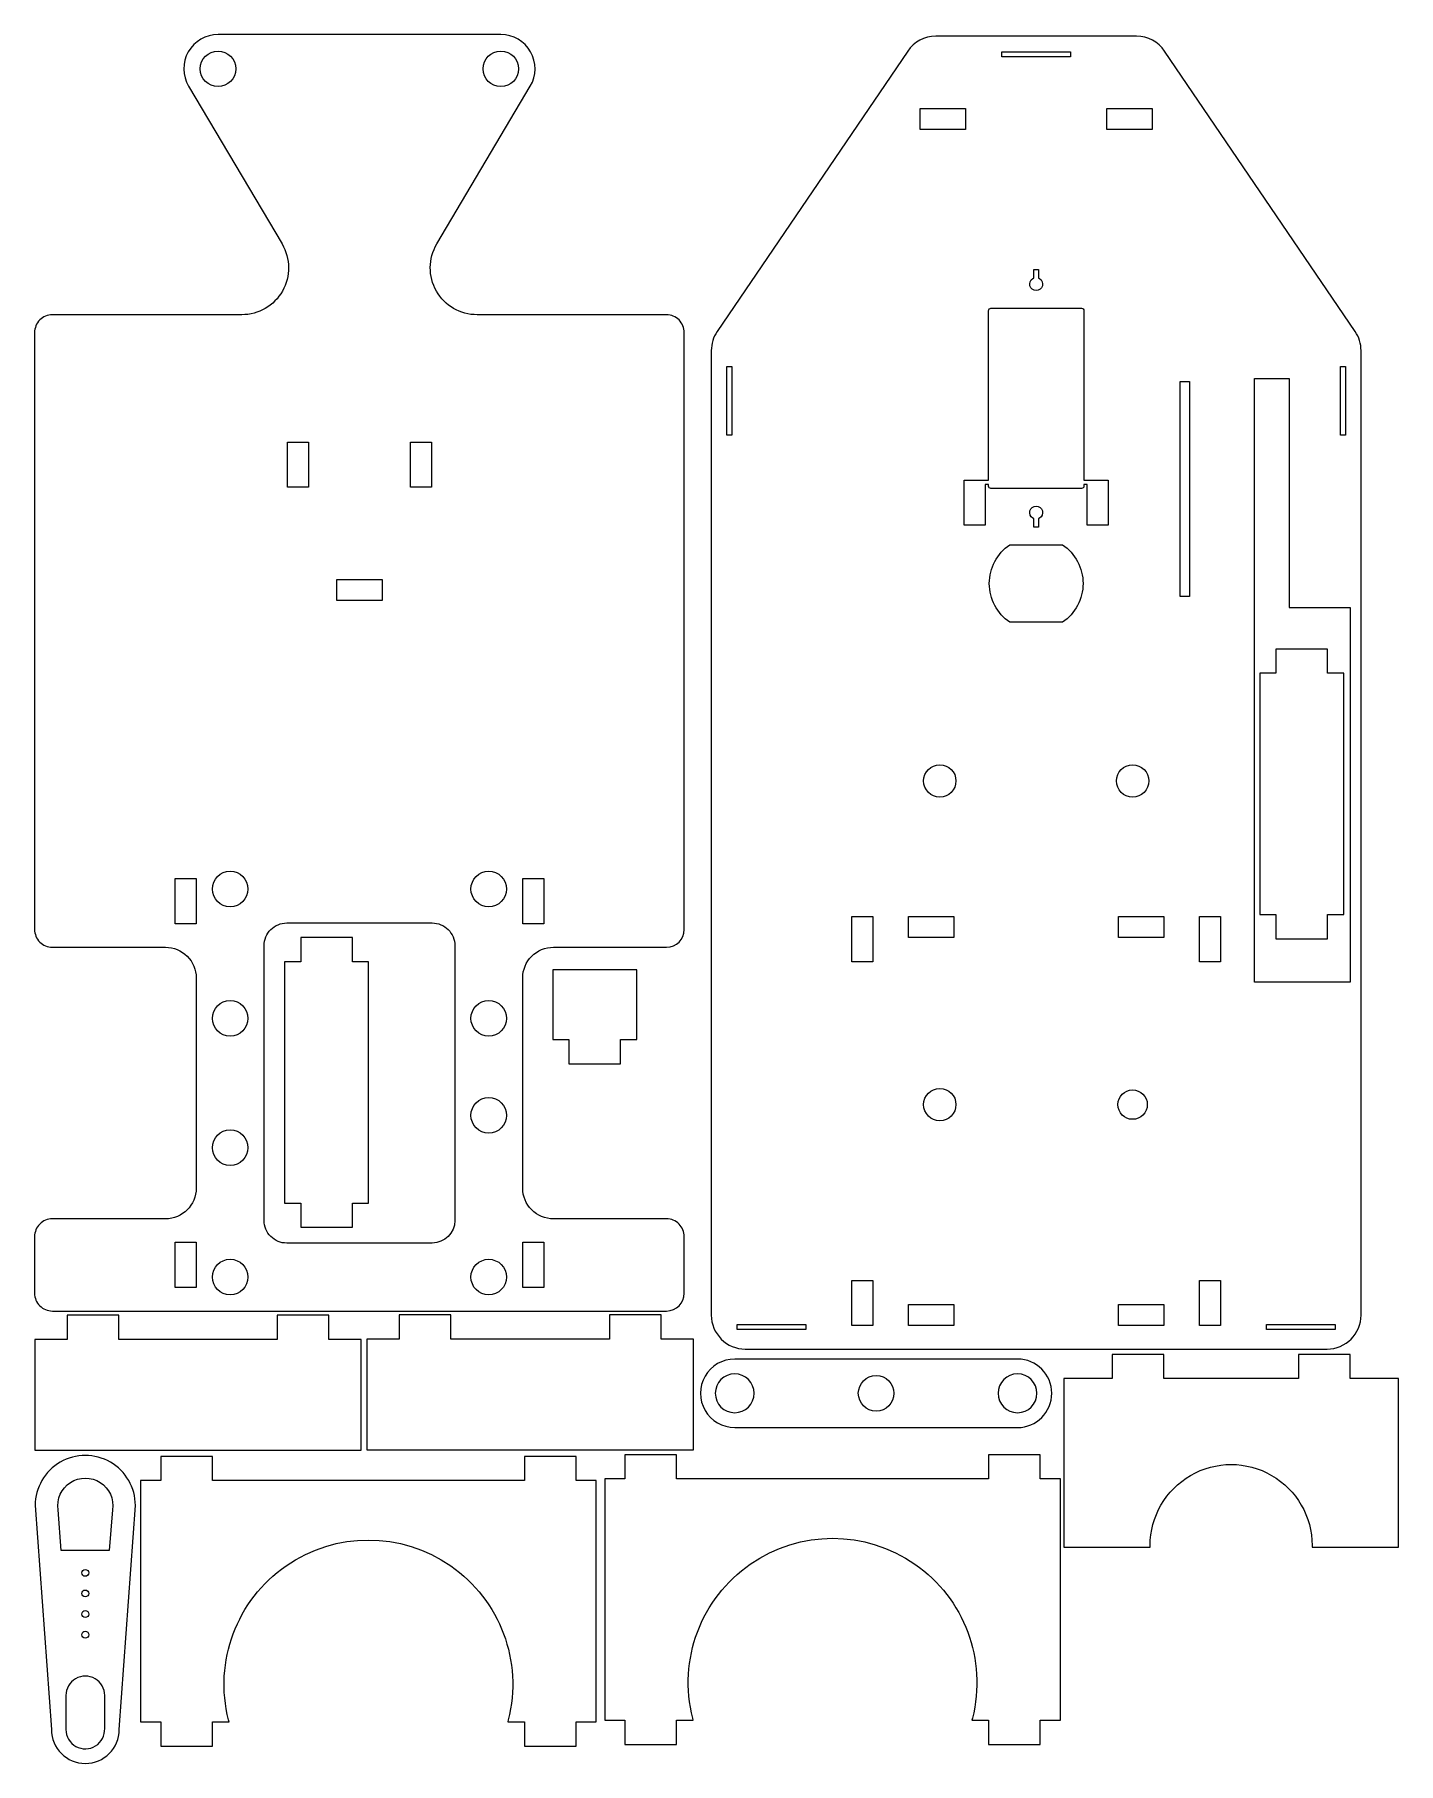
# Model space of a CAD drawing. Extents: x -284 to -115, y -30 to 184.
import ezdxf

# ---------------------------------------------------------------- set-up
doc = ezdxf.new("R2010")
doc.units = 0
doc.layers.get('0').update_dxf_attribs({"linetype": 'CONTINUOUS'})

msp = doc.modelspace()

# ---------------------------------------------------------------- linework, layer by layer
at = {"color": 250}
for points, knots in [([(-252.9774, 157.7311), (-252.9774, 157.7311), (-264.5423, 177.2387), (-264.5423, 177.2387), (-265.3183, 178.5476), (-265.3324, 180.1726), (-264.5792, 181.4947), (-263.8259, 182.8169), (-262.4211, 183.6334), (-260.8994, 183.6334), (-260.8994, 183.6334), (-225.8994, 183.6334), (-225.8994, 183.6334), (-224.3777, 183.6334), (-222.9729, 182.8169), (-222.2196, 181.4947), (-221.4664, 180.1726), (-221.4805, 178.5476), (-222.2565, 177.2387), (-222.2565, 177.2387), (-233.8214, 157.7312), (-233.8214, 157.7312), (-234.8841, 155.9386), (-234.9034, 153.7131), (-233.8718, 151.9024), (-232.8402, 150.0915), (-230.9163, 148.9734), (-228.8322, 148.9734), (-228.8322, 148.9734), (-205.3994, 148.9734), (-205.3994, 148.9734), (-204.816, 148.9734), (-204.2563, 148.7416), (-203.8438, 148.329), (-203.4312, 147.9165), (-203.1994, 147.3568), (-203.1994, 146.7734), (-203.1994, 146.7734), (-203.1994, 72.9334), (-203.1994, 72.9334), (-203.1994, 71.7185), (-204.1845, 70.7334), (-205.3994, 70.7334), (-205.3994, 70.7334), (-219.3994, 70.7334), (-219.3994, 70.7334), (-220.4072, 70.7334), (-221.3738, 70.333), (-222.0865, 69.6204), (-222.7991, 68.9078), (-223.1994, 67.9411), (-223.1994, 66.9334), (-223.1994, 66.9334), (-223.1994, 40.9334), (-223.1994, 40.9334), (-223.1994, 39.9256), (-222.7991, 38.959), (-222.0865, 38.2464), (-221.3738, 37.5338), (-220.4072, 37.1334), (-219.3994, 37.1334), (-219.3994, 37.1334), (-205.3994, 37.1334), (-205.3994, 37.1334), (-204.816, 37.1334), (-204.2563, 36.9016), (-203.8438, 36.489), (-203.4312, 36.0765), (-203.1994, 35.5168), (-203.1994, 34.9334), (-203.1994, 34.9334), (-203.1994, 27.9334), (-203.1994, 27.9334), (-203.1994, 26.7185), (-204.1845, 25.7334), (-205.3994, 25.7334), (-205.3994, 25.7334), (-281.3994, 25.7334), (-281.3994, 25.7334), (-281.9829, 25.7334), (-282.5424, 25.9652), (-282.955, 26.3778), (-283.3676, 26.7904), (-283.5994, 27.3499), (-283.5994, 27.9334), (-283.5994, 27.9334), (-283.5994, 34.9334), (-283.5994, 34.9334), (-283.5994, 35.5168), (-283.3676, 36.0764), (-282.955, 36.489), (-282.5425, 36.9016), (-281.9829, 37.1334), (-281.3994, 37.1334), (-281.3994, 37.1334), (-267.3994, 37.1334), (-267.3994, 37.1334), (-265.3006, 37.1334), (-263.5994, 38.8346), (-263.5994, 40.9334), (-263.5994, 40.9334), (-263.5994, 66.9334), (-263.5994, 66.9334), (-263.5994, 67.9411), (-263.9999, 68.9078), (-264.7124, 69.6204), (-265.425, 70.3329), (-266.3917, 70.7334), (-267.3994, 70.7334), (-267.3994, 70.7334), (-281.3994, 70.7334), (-281.3994, 70.7334), (-281.9829, 70.7334), (-282.5424, 70.9652), (-282.955, 71.3778), (-283.3676, 71.7904), (-283.5994, 72.3499), (-283.5994, 72.9334), (-283.5994, 72.9334), (-283.5994, 146.7734), (-283.5994, 146.7734), (-283.5994, 147.3568), (-283.3676, 147.9164), (-282.955, 148.329), (-282.5425, 148.7416), (-281.9829, 148.9734), (-281.3994, 148.9734), (-281.3994, 148.9734), (-257.9666, 148.9734), (-257.9666, 148.9734), (-255.8825, 148.9734), (-253.9587, 150.0916), (-252.9271, 151.9024), (-251.8956, 153.7131), (-251.9147, 155.9386), (-252.9774, 157.7311)], [0, 0, 0, 0, 0.02222222, 0.02222222, 0.02222222, 0.04444444, 0.04444444, 0.04444444, 0.06666667, 0.06666667, 0.06666667, 0.08888889, 0.08888889, 0.08888889, 0.11111111, 0.11111111, 0.11111111, 0.13333333, 0.13333333, 0.13333333, 0.15555556, 0.15555556, 0.15555556, 0.17777778, 0.17777778, 0.17777778, 0.2, 0.2, 0.2, 0.22222222, 0.22222222, 0.22222222, 0.24444444, 0.24444444, 0.24444444, 0.26666667, 0.26666667, 0.26666667, 0.28888889, 0.28888889, 0.28888889, 0.31111111, 0.31111111, 0.31111111, 0.33333333, 0.33333333, 0.33333333, 0.35555556, 0.35555556, 0.35555556, 0.37777778, 0.37777778, 0.37777778, 0.4, 0.4, 0.4, 0.42222222, 0.42222222, 0.42222222, 0.44444444, 0.44444444, 0.44444444, 0.46666667, 0.46666667, 0.46666667, 0.48888889, 0.48888889, 0.48888889, 0.51111111, 0.51111111, 0.51111111, 0.53333333, 0.53333333, 0.53333333, 0.55555556, 0.55555556, 0.55555556, 0.57777778, 0.57777778, 0.57777778, 0.6, 0.6, 0.6, 0.62222222, 0.62222222, 0.62222222, 0.64444444, 0.64444444, 0.64444444, 0.66666667, 0.66666667, 0.66666667, 0.68888889, 0.68888889, 0.68888889, 0.71111111, 0.71111111, 0.71111111, 0.73333333, 0.73333333, 0.73333333, 0.75555556, 0.75555556, 0.75555556, 0.77777778, 0.77777778, 0.77777778, 0.8, 0.8, 0.8, 0.82222222, 0.82222222, 0.82222222, 0.84444444, 0.84444444, 0.84444444, 0.86666667, 0.86666667, 0.86666667, 0.88888889, 0.88888889, 0.88888889, 0.91111111, 0.91111111, 0.91111111, 0.93333333, 0.93333333, 0.93333333, 0.95555556, 0.95555556, 0.95555556, 0.97777778, 0.97777778, 0.97777778, 1, 1, 1, 1]), ([(-123.656, 21.0266), (-123.656, 21.0266), (-195.656, 21.0266), (-195.656, 21.0266), (-196.7698, 21.0266), (-197.8382, 21.4691), (-198.6258, 22.2567), (-199.4135, 23.0443), (-199.856, 24.1127), (-199.856, 25.2266), (-199.856, 25.2266), (-199.856, 144.5359), (-199.856, 144.5359), (-199.856, 145.3777), (-199.6028, 146.2006), (-199.1296, 146.8968), (-199.1296, 146.8968), (-175.5518, 181.5874), (-175.5518, 181.5874), (-174.7699, 182.7378), (-173.4692, 183.4266), (-172.0782, 183.4266), (-172.0782, 183.4266), (-147.2338, 183.4266), (-147.2338, 183.4266), (-145.8428, 183.4266), (-144.542, 182.7379), (-143.7601, 181.5874), (-143.7601, 181.5874), (-120.1824, 146.8968), (-120.1824, 146.8968), (-119.7092, 146.2006), (-119.456, 145.3777), (-119.456, 144.5359), (-119.456, 144.5359), (-119.456, 25.2266), (-119.456, 25.2266), (-119.456, 22.9071), (-121.3365, 21.0266), (-123.656, 21.0266)], [0, 0, 0, 0, 0.07692308, 0.07692308, 0.07692308, 0.15384615, 0.15384615, 0.15384615, 0.23076923, 0.23076923, 0.23076923, 0.30769231, 0.30769231, 0.30769231, 0.38461538, 0.38461538, 0.38461538, 0.46153846, 0.46153846, 0.46153846, 0.53846154, 0.53846154, 0.53846154, 0.61538462, 0.61538462, 0.61538462, 0.69230769, 0.69230769, 0.69230769, 0.76923077, 0.76923077, 0.76923077, 0.84615385, 0.84615385, 0.84615385, 0.92307692, 0.92307692, 0.92307692, 1, 1, 1, 1]), ([(-258.6994, 179.3984), (-258.6994, 180.6135), (-259.6843, 181.5984), (-260.8994, 181.5984), (-262.1145, 181.5984), (-263.0994, 180.6135), (-263.0994, 179.3984), (-263.0994, 178.1833), (-262.1145, 177.1984), (-260.8994, 177.1984), (-259.6843, 177.1984), (-258.6994, 178.1833), (-258.6994, 179.3984)], [0, 0, 0, 0, 0.25, 0.25, 0.25, 0.5, 0.5, 0.5, 0.75, 0.75, 0.75, 1, 1, 1, 1]), ([(-223.6994, 179.3984), (-223.6994, 180.6135), (-224.6843, 181.5984), (-225.8994, 181.5984), (-227.1145, 181.5984), (-228.0994, 180.6135), (-228.0994, 179.3984), (-228.0994, 178.1833), (-227.1145, 177.1984), (-225.8994, 177.1984), (-224.6843, 177.1984), (-223.6994, 178.1833), (-223.6994, 179.3984)], [0, 0, 0, 0, 0.25, 0.25, 0.25, 0.5, 0.5, 0.5, 0.75, 0.75, 0.75, 1, 1, 1, 1]), ([(-155.411, 180.8966), (-155.411, 180.8966), (-155.411, 181.5166), (-155.411, 181.5166), (-155.411, 181.5166), (-163.901, 181.5166), (-163.901, 181.5166), (-163.901, 181.5166), (-163.901, 180.8966), (-163.901, 180.8966), (-163.901, 180.8966), (-155.411, 180.8966), (-155.411, 180.8966)], [0, 0, 0, 0, 0.25, 0.25, 0.25, 0.5, 0.5, 0.5, 0.75, 0.75, 0.75, 1, 1, 1, 1]), ([(-168.396, 171.8866), (-168.396, 171.8866), (-168.396, 174.4866), (-168.396, 174.4866), (-168.396, 174.4866), (-173.996, 174.4866), (-173.996, 174.4866), (-173.996, 174.4866), (-173.996, 171.8866), (-173.996, 171.8866), (-173.996, 171.8866), (-168.396, 171.8866), (-168.396, 171.8866)], [0, 0, 0, 0, 0.25, 0.25, 0.25, 0.5, 0.5, 0.5, 0.75, 0.75, 0.75, 1, 1, 1, 1]), ([(-145.316, 171.8866), (-145.316, 171.8866), (-145.316, 174.4866), (-145.316, 174.4866), (-145.316, 174.4866), (-150.916, 174.4866), (-150.916, 174.4866), (-150.916, 174.4866), (-150.916, 171.8866), (-150.916, 171.8866), (-150.916, 171.8866), (-145.316, 171.8866), (-145.316, 171.8866)], [0, 0, 0, 0, 0.25, 0.25, 0.25, 0.5, 0.5, 0.5, 0.75, 0.75, 0.75, 1, 1, 1, 1]), ([(-159.956, 154.5566), (-159.956, 154.5566), (-159.956, 153.5071), (-159.956, 153.5071), (-159.956, 153.5071), (-160.056, 153.4494), (-160.056, 153.4494), (-160.3696, 153.2684), (-160.5224, 152.8993), (-160.4287, 152.5496), (-160.335, 152.1998), (-160.0181, 151.9566), (-159.656, 151.9566), (-159.2939, 151.9566), (-158.977, 152.1998), (-158.8833, 152.5496), (-158.7896, 152.8993), (-158.9424, 153.2684), (-159.256, 153.4494), (-159.256, 153.4494), (-159.356, 153.5071), (-159.356, 153.5071), (-159.356, 153.5071), (-159.356, 154.5566), (-159.356, 154.5566), (-159.356, 154.5566), (-159.956, 154.5566), (-159.956, 154.5566)], [0, 0, 0, 0, 0.11111111, 0.11111111, 0.11111111, 0.22222222, 0.22222222, 0.22222222, 0.33333333, 0.33333333, 0.33333333, 0.44444444, 0.44444444, 0.44444444, 0.55555556, 0.55555556, 0.55555556, 0.66666667, 0.66666667, 0.66666667, 0.77777778, 0.77777778, 0.77777778, 0.88888889, 0.88888889, 0.88888889, 1, 1, 1, 1]), ([(-153.356, 122.9266), (-153.356, 122.9266), (-150.756, 122.9266), (-150.756, 122.9266), (-150.756, 122.9266), (-150.756, 128.5266), (-150.756, 128.5266), (-150.756, 128.5266), (-153.756, 128.5266), (-153.756, 128.5266), (-153.756, 128.5266), (-153.756, 149.4816), (-153.756, 149.4816), (-153.756, 149.5611), (-153.7876, 149.6375), (-153.8438, 149.6937), (-153.9001, 149.7499), (-153.9764, 149.7816), (-154.056, 149.7816), (-154.056, 149.7816), (-165.256, 149.7816), (-165.256, 149.7816), (-165.3356, 149.7816), (-165.4118, 149.7499), (-165.4681, 149.6937), (-165.5243, 149.6374), (-165.556, 149.5612), (-165.556, 149.4816), (-165.556, 149.4816), (-165.556, 128.5266), (-165.556, 128.5266), (-165.556, 128.5266), (-168.556, 128.5266), (-168.556, 128.5266), (-168.556, 128.5266), (-168.556, 122.9266), (-168.556, 122.9266), (-168.556, 122.9266), (-165.956, 122.9266), (-165.956, 122.9266), (-165.956, 122.9266), (-165.956, 127.9816), (-165.956, 127.9816), (-165.956, 127.9816), (-165.556, 127.9816), (-165.556, 127.9816), (-165.556, 127.9816), (-165.556, 127.7816), (-165.556, 127.7816), (-165.556, 127.702), (-165.5243, 127.6257), (-165.4681, 127.5694), (-165.4119, 127.5132), (-165.3355, 127.4816), (-165.256, 127.4816), (-165.256, 127.4816), (-154.056, 127.4816), (-154.056, 127.4816), (-153.8902, 127.4816), (-153.756, 127.6158), (-153.756, 127.7816), (-153.756, 127.7816), (-153.756, 127.9816), (-153.756, 127.9816), (-153.756, 127.9816), (-153.356, 127.9816), (-153.356, 127.9816), (-153.356, 127.9816), (-153.356, 122.9266), (-153.356, 122.9266)], [0, 0, 0, 0, 0.04347826, 0.04347826, 0.04347826, 0.08695652, 0.08695652, 0.08695652, 0.13043478, 0.13043478, 0.13043478, 0.17391304, 0.17391304, 0.17391304, 0.2173913, 0.2173913, 0.2173913, 0.26086957, 0.26086957, 0.26086957, 0.30434783, 0.30434783, 0.30434783, 0.34782609, 0.34782609, 0.34782609, 0.39130435, 0.39130435, 0.39130435, 0.43478261, 0.43478261, 0.43478261, 0.47826087, 0.47826087, 0.47826087, 0.52173913, 0.52173913, 0.52173913, 0.56521739, 0.56521739, 0.56521739, 0.60869565, 0.60869565, 0.60869565, 0.65217391, 0.65217391, 0.65217391, 0.69565217, 0.69565217, 0.69565217, 0.73913043, 0.73913043, 0.73913043, 0.7826087, 0.7826087, 0.7826087, 0.82608696, 0.82608696, 0.82608696, 0.86956522, 0.86956522, 0.86956522, 0.91304348, 0.91304348, 0.91304348, 0.95652174, 0.95652174, 0.95652174, 1, 1, 1, 1]), ([(-197.326, 134.0766), (-197.326, 134.0766), (-197.326, 142.5666), (-197.326, 142.5666), (-197.326, 142.5666), (-197.946, 142.5666), (-197.946, 142.5666), (-197.946, 142.5666), (-197.946, 134.0766), (-197.946, 134.0766), (-197.946, 134.0766), (-197.326, 134.0766), (-197.326, 134.0766)], [0, 0, 0, 0, 0.25, 0.25, 0.25, 0.5, 0.5, 0.5, 0.75, 0.75, 0.75, 1, 1, 1, 1]), ([(-121.366, 134.0766), (-121.366, 134.0766), (-121.366, 142.5666), (-121.366, 142.5666), (-121.366, 142.5666), (-121.986, 142.5666), (-121.986, 142.5666), (-121.986, 142.5666), (-121.986, 134.0766), (-121.986, 134.0766), (-121.986, 134.0766), (-121.366, 134.0766), (-121.366, 134.0766)], [0, 0, 0, 0, 0.25, 0.25, 0.25, 0.5, 0.5, 0.5, 0.75, 0.75, 0.75, 1, 1, 1, 1]), ([(-140.676, 140.7042), (-140.676, 140.7042), (-141.846, 140.7042), (-141.846, 140.7042), (-141.846, 140.7042), (-141.846, 114.1042), (-141.846, 114.1042), (-141.846, 114.1042), (-140.676, 114.1042), (-140.676, 114.1042), (-140.676, 114.1042), (-140.676, 140.7042), (-140.676, 140.7042)], [0, 0, 0, 0, 0.25, 0.25, 0.25, 0.5, 0.5, 0.5, 0.75, 0.75, 0.75, 1, 1, 1, 1]), ([(-120.786, 66.4266), (-120.786, 66.4266), (-120.786, 112.7466), (-120.786, 112.7466), (-120.786, 112.7466), (-128.3707, 112.7466), (-128.3707, 112.7466), (-128.3707, 112.7466), (-128.3707, 141.1066), (-128.3707, 141.1066), (-128.3707, 141.1066), (-132.626, 141.1066), (-132.626, 141.1066), (-132.626, 141.1066), (-132.626, 66.4266), (-132.626, 66.4266), (-132.626, 66.4266), (-120.786, 66.4266), (-120.786, 66.4266)], [0, 0, 0, 0, 0.16666667, 0.16666667, 0.16666667, 0.33333333, 0.33333333, 0.33333333, 0.5, 0.5, 0.5, 0.66666667, 0.66666667, 0.66666667, 0.83333333, 0.83333333, 0.83333333, 1, 1, 1, 1]), ([(-252.2994, 133.2334), (-252.2994, 133.2334), (-252.2994, 127.6334), (-252.2994, 127.6334), (-252.2994, 127.6334), (-249.6994, 127.6334), (-249.6994, 127.6334), (-249.6994, 127.6334), (-249.6994, 133.2334), (-249.6994, 133.2334), (-249.6994, 133.2334), (-252.2994, 133.2334), (-252.2994, 133.2334)], [0, 0, 0, 0, 0.25, 0.25, 0.25, 0.5, 0.5, 0.5, 0.75, 0.75, 0.75, 1, 1, 1, 1]), ([(-237.0994, 127.6334), (-237.0994, 127.6334), (-234.4994, 127.6334), (-234.4994, 127.6334), (-234.4994, 127.6334), (-234.4994, 133.2334), (-234.4994, 133.2334), (-234.4994, 133.2334), (-237.0994, 133.2334), (-237.0994, 133.2334), (-237.0994, 133.2334), (-237.0994, 127.6334), (-237.0994, 127.6334)], [0, 0, 0, 0, 0.25, 0.25, 0.25, 0.5, 0.5, 0.5, 0.75, 0.75, 0.75, 1, 1, 1, 1]), ([(-159.956, 122.7066), (-159.956, 122.7066), (-159.356, 122.7066), (-159.356, 122.7066), (-159.356, 122.7066), (-159.356, 123.7561), (-159.356, 123.7561), (-159.356, 123.7561), (-159.256, 123.8138), (-159.256, 123.8138), (-158.9424, 123.9949), (-158.7896, 124.3638), (-158.8833, 124.7136), (-158.977, 125.0634), (-159.2939, 125.3066), (-159.656, 125.3066), (-160.0181, 125.3066), (-160.335, 125.0634), (-160.4287, 124.7136), (-160.5224, 124.3638), (-160.3696, 123.9949), (-160.056, 123.8138), (-160.056, 123.8138), (-159.956, 123.7561), (-159.956, 123.7561), (-159.956, 123.7561), (-159.956, 122.7066), (-159.956, 122.7066)], [0, 0, 0, 0, 0.11111111, 0.11111111, 0.11111111, 0.22222222, 0.22222222, 0.22222222, 0.33333333, 0.33333333, 0.33333333, 0.44444444, 0.44444444, 0.44444444, 0.55555556, 0.55555556, 0.55555556, 0.66666667, 0.66666667, 0.66666667, 0.77777778, 0.77777778, 0.77777778, 0.88888889, 0.88888889, 0.88888889, 1, 1, 1, 1]), ([(-156.4002, 120.5266), (-156.4002, 120.5266), (-162.9117, 120.5266), (-162.9117, 120.5266), (-164.5019, 119.4481), (-165.456, 117.6506), (-165.456, 115.7266), (-165.456, 113.8026), (-164.502, 112.0051), (-162.9117, 110.9266), (-162.9117, 110.9266), (-156.4003, 110.9266), (-156.4003, 110.9266), (-154.81, 112.0051), (-153.856, 113.8026), (-153.856, 115.7266), (-153.856, 117.6506), (-154.8101, 119.448), (-156.4002, 120.5266)], [0, 0, 0, 0, 0.16666667, 0.16666667, 0.16666667, 0.33333333, 0.33333333, 0.33333333, 0.5, 0.5, 0.5, 0.66666667, 0.66666667, 0.66666667, 0.83333333, 0.83333333, 0.83333333, 1, 1, 1, 1]), ([(-246.1994, 116.2334), (-246.1994, 116.2334), (-246.1994, 113.6334), (-246.1994, 113.6334), (-246.1994, 113.6334), (-240.5994, 113.6334), (-240.5994, 113.6334), (-240.5994, 113.6334), (-240.5994, 116.2334), (-240.5994, 116.2334), (-240.5994, 116.2334), (-246.1994, 116.2334), (-246.1994, 116.2334)], [0, 0, 0, 0, 0.25, 0.25, 0.25, 0.5, 0.5, 0.5, 0.75, 0.75, 0.75, 1, 1, 1, 1]), ([(-129.997, 104.6208), (-129.997, 104.6208), (-129.997, 107.6208), (-129.997, 107.6208), (-129.997, 107.6208), (-123.597, 107.6208), (-123.597, 107.6208), (-123.597, 107.6208), (-123.597, 104.6208), (-123.597, 104.6208), (-123.597, 104.6208), (-121.597, 104.6208), (-121.597, 104.6208), (-121.597, 104.6208), (-121.597, 74.7708), (-121.597, 74.7708), (-121.597, 74.7708), (-123.597, 74.7708), (-123.597, 74.7708), (-123.597, 74.7708), (-123.597, 71.7708), (-123.597, 71.7708), (-123.597, 71.7708), (-129.997, 71.7708), (-129.997, 71.7708), (-129.997, 71.7708), (-129.997, 74.7708), (-129.997, 74.7708), (-129.997, 74.7708), (-131.997, 74.7708), (-131.997, 74.7708), (-131.997, 74.7708), (-131.997, 104.6208), (-131.997, 104.6208), (-131.997, 104.6208), (-129.997, 104.6208), (-129.997, 104.6208)], [0, 0, 0, 0, 0.08333333, 0.08333333, 0.08333333, 0.16666667, 0.16666667, 0.16666667, 0.25, 0.25, 0.25, 0.33333333, 0.33333333, 0.33333333, 0.41666667, 0.41666667, 0.41666667, 0.5, 0.5, 0.5, 0.58333333, 0.58333333, 0.58333333, 0.66666667, 0.66666667, 0.66666667, 0.75, 0.75, 0.75, 0.83333333, 0.83333333, 0.83333333, 0.91666667, 0.91666667, 0.91666667, 1, 1, 1, 1]), ([(-169.586, 91.3066), (-169.586, 92.4112), (-170.4814, 93.3066), (-171.586, 93.3066), (-172.6906, 93.3066), (-173.586, 92.4112), (-173.586, 91.3066), (-173.586, 90.202), (-172.6906, 89.3066), (-171.586, 89.3066), (-170.4813, 89.3066), (-169.586, 90.2019), (-169.586, 91.3066)], [0, 0, 0, 0, 0.25, 0.25, 0.25, 0.5, 0.5, 0.5, 0.75, 0.75, 0.75, 1, 1, 1, 1]), ([(-145.726, 91.3066), (-145.726, 92.4112), (-146.6214, 93.3066), (-147.726, 93.3066), (-148.8306, 93.3066), (-149.726, 92.4112), (-149.726, 91.3066), (-149.726, 90.202), (-148.8306, 89.3066), (-147.726, 89.3066), (-146.6213, 89.3066), (-145.726, 90.2019), (-145.726, 91.3066)], [0, 0, 0, 0, 0.25, 0.25, 0.25, 0.5, 0.5, 0.5, 0.75, 0.75, 0.75, 1, 1, 1, 1]), ([(-266.1994, 79.2334), (-266.1994, 79.2334), (-266.1994, 73.6334), (-266.1994, 73.6334), (-266.1994, 73.6334), (-263.5994, 73.6334), (-263.5994, 73.6334), (-263.5994, 73.6334), (-263.5994, 79.2334), (-263.5994, 79.2334), (-263.5994, 79.2334), (-266.1994, 79.2334), (-266.1994, 79.2334)], [0, 0, 0, 0, 0.25, 0.25, 0.25, 0.5, 0.5, 0.5, 0.75, 0.75, 0.75, 1, 1, 1, 1]), ([(-257.1994, 77.9334), (-257.1994, 79.1485), (-258.1843, 80.1334), (-259.3994, 80.1334), (-260.6145, 80.1334), (-261.5994, 79.1485), (-261.5994, 77.9334), (-261.5994, 76.7183), (-260.6145, 75.7334), (-259.3994, 75.7334), (-258.1843, 75.7334), (-257.1994, 76.7183), (-257.1994, 77.9334)], [0, 0, 0, 0, 0.25, 0.25, 0.25, 0.5, 0.5, 0.5, 0.75, 0.75, 0.75, 1, 1, 1, 1]), ([(-225.1994, 77.9334), (-225.1994, 79.1485), (-226.1843, 80.1334), (-227.3994, 80.1334), (-228.6145, 80.1334), (-229.5994, 79.1485), (-229.5994, 77.9334), (-229.5994, 76.7183), (-228.6145, 75.7334), (-227.3994, 75.7334), (-226.1843, 75.7334), (-225.1994, 76.7183), (-225.1994, 77.9334)], [0, 0, 0, 0, 0.25, 0.25, 0.25, 0.5, 0.5, 0.5, 0.75, 0.75, 0.75, 1, 1, 1, 1]), ([(-220.5994, 73.6334), (-220.5994, 73.6334), (-220.5994, 79.2334), (-220.5994, 79.2334), (-220.5994, 79.2334), (-223.1994, 79.2334), (-223.1994, 79.2334), (-223.1994, 79.2334), (-223.1994, 73.6334), (-223.1994, 73.6334), (-223.1994, 73.6334), (-220.5994, 73.6334), (-220.5994, 73.6334)], [0, 0, 0, 0, 0.25, 0.25, 0.25, 0.5, 0.5, 0.5, 0.75, 0.75, 0.75, 1, 1, 1, 1]), ([(-255.1994, 70.9334), (-255.1994, 70.9334), (-255.1994, 36.9334), (-255.1994, 36.9334), (-255.1994, 36.1908), (-254.9045, 35.4786), (-254.3794, 34.9535), (-253.8542, 34.4284), (-253.1421, 34.1334), (-252.3994, 34.1334), (-252.3994, 34.1334), (-234.3994, 34.1334), (-234.3994, 34.1334), (-232.8529, 34.1334), (-231.5994, 35.3869), (-231.5994, 36.9334), (-231.5994, 36.9334), (-231.5994, 70.9334), (-231.5994, 70.9334), (-231.5994, 71.6759), (-231.8945, 72.3882), (-232.4195, 72.9133), (-232.9446, 73.4383), (-233.6569, 73.7334), (-234.3994, 73.7334), (-234.3994, 73.7334), (-252.3994, 73.7334), (-252.3994, 73.7334), (-253.142, 73.7334), (-253.8542, 73.4384), (-254.3794, 72.9133), (-254.9045, 72.3882), (-255.1994, 71.6759), (-255.1994, 70.9334)], [0, 0, 0, 0, 0.09090909, 0.09090909, 0.09090909, 0.18181818, 0.18181818, 0.18181818, 0.27272727, 0.27272727, 0.27272727, 0.36363636, 0.36363636, 0.36363636, 0.45454545, 0.45454545, 0.45454545, 0.54545455, 0.54545455, 0.54545455, 0.63636364, 0.63636364, 0.63636364, 0.72727273, 0.72727273, 0.72727273, 0.81818182, 0.81818182, 0.81818182, 0.90909091, 0.90909091, 0.90909091, 1, 1, 1, 1]), ([(-182.456, 74.5266), (-182.456, 74.5266), (-182.456, 68.9266), (-182.456, 68.9266), (-182.456, 68.9266), (-179.856, 68.9266), (-179.856, 68.9266), (-179.856, 68.9266), (-179.856, 74.5266), (-179.856, 74.5266), (-179.856, 74.5266), (-182.456, 74.5266), (-182.456, 74.5266)], [0, 0, 0, 0, 0.25, 0.25, 0.25, 0.5, 0.5, 0.5, 0.75, 0.75, 0.75, 1, 1, 1, 1]), ([(-169.856, 74.5266), (-169.856, 74.5266), (-175.456, 74.5266), (-175.456, 74.5266), (-175.456, 74.5266), (-175.456, 71.9266), (-175.456, 71.9266), (-175.456, 71.9266), (-169.856, 71.9266), (-169.856, 71.9266), (-169.856, 71.9266), (-169.856, 74.5266), (-169.856, 74.5266)], [0, 0, 0, 0, 0.25, 0.25, 0.25, 0.5, 0.5, 0.5, 0.75, 0.75, 0.75, 1, 1, 1, 1]), ([(-149.456, 74.5266), (-149.456, 74.5266), (-149.456, 71.9266), (-149.456, 71.9266), (-149.456, 71.9266), (-143.856, 71.9266), (-143.856, 71.9266), (-143.856, 71.9266), (-143.856, 74.5266), (-143.856, 74.5266), (-143.856, 74.5266), (-149.456, 74.5266), (-149.456, 74.5266)], [0, 0, 0, 0, 0.25, 0.25, 0.25, 0.5, 0.5, 0.5, 0.75, 0.75, 0.75, 1, 1, 1, 1]), ([(-136.856, 74.5266), (-136.856, 74.5266), (-139.456, 74.5266), (-139.456, 74.5266), (-139.456, 74.5266), (-139.456, 68.9266), (-139.456, 68.9266), (-139.456, 68.9266), (-136.856, 68.9266), (-136.856, 68.9266), (-136.856, 68.9266), (-136.856, 74.5266), (-136.856, 74.5266)], [0, 0, 0, 0, 0.25, 0.25, 0.25, 0.5, 0.5, 0.5, 0.75, 0.75, 0.75, 1, 1, 1, 1]), ([(-250.6593, 68.9352), (-250.6593, 68.9352), (-250.6593, 71.9352), (-250.6593, 71.9352), (-250.6593, 71.9352), (-244.2593, 71.9352), (-244.2593, 71.9352), (-244.2593, 71.9352), (-244.2593, 68.9352), (-244.2593, 68.9352), (-244.2593, 68.9352), (-242.2593, 68.9352), (-242.2593, 68.9352), (-242.2593, 68.9352), (-242.2593, 39.0852), (-242.2593, 39.0852), (-242.2593, 39.0852), (-244.2593, 39.0852), (-244.2593, 39.0852), (-244.2593, 39.0852), (-244.2593, 36.0852), (-244.2593, 36.0852), (-244.2593, 36.0852), (-250.6593, 36.0852), (-250.6593, 36.0852), (-250.6593, 36.0852), (-250.6593, 39.0852), (-250.6593, 39.0852), (-250.6593, 39.0852), (-252.6593, 39.0852), (-252.6593, 39.0852), (-252.6593, 39.0852), (-252.6593, 68.9352), (-252.6593, 68.9352), (-252.6593, 68.9352), (-250.6593, 68.9352), (-250.6593, 68.9352)], [0, 0, 0, 0, 0.08333333, 0.08333333, 0.08333333, 0.16666667, 0.16666667, 0.16666667, 0.25, 0.25, 0.25, 0.33333333, 0.33333333, 0.33333333, 0.41666667, 0.41666667, 0.41666667, 0.5, 0.5, 0.5, 0.58333333, 0.58333333, 0.58333333, 0.66666667, 0.66666667, 0.66666667, 0.75, 0.75, 0.75, 0.83333333, 0.83333333, 0.83333333, 0.91666667, 0.91666667, 0.91666667, 1, 1, 1, 1]), ([(-217.4863, 59.3265), (-217.4863, 59.3265), (-219.4863, 59.3265), (-219.4863, 59.3265), (-219.4863, 59.3265), (-219.4863, 67.9365), (-219.4863, 67.9365), (-219.4863, 67.9365), (-209.0863, 67.9365), (-209.0863, 67.9365), (-209.0863, 67.9365), (-209.0863, 59.3265), (-209.0863, 59.3265), (-209.0863, 59.3265), (-211.0863, 59.3265), (-211.0863, 59.3265), (-211.0863, 59.3265), (-211.0863, 56.3265), (-211.0863, 56.3265), (-211.0863, 56.3265), (-217.4863, 56.3265), (-217.4863, 56.3265), (-217.4863, 56.3265), (-217.4863, 59.3265), (-217.4863, 59.3265)], [0, 0, 0, 0, 0.125, 0.125, 0.125, 0.25, 0.25, 0.25, 0.375, 0.375, 0.375, 0.5, 0.5, 0.5, 0.625, 0.625, 0.625, 0.75, 0.75, 0.75, 0.875, 0.875, 0.875, 1, 1, 1, 1]), ([(-257.1994, 61.9334), (-257.1994, 63.1485), (-258.1843, 64.1334), (-259.3994, 64.1334), (-260.6145, 64.1334), (-261.5994, 63.1485), (-261.5994, 61.9334), (-261.5994, 60.7183), (-260.6145, 59.7334), (-259.3994, 59.7334), (-258.1843, 59.7334), (-257.1994, 60.7183), (-257.1994, 61.9334)], [0, 0, 0, 0, 0.25, 0.25, 0.25, 0.5, 0.5, 0.5, 0.75, 0.75, 0.75, 1, 1, 1, 1]), ([(-225.1994, 61.9334), (-225.1994, 63.1485), (-226.1843, 64.1334), (-227.3994, 64.1334), (-228.6145, 64.1334), (-229.5994, 63.1485), (-229.5994, 61.9334), (-229.5994, 60.7183), (-228.6145, 59.7334), (-227.3994, 59.7334), (-226.1843, 59.7334), (-225.1994, 60.7183), (-225.1994, 61.9334)], [0, 0, 0, 0, 0.25, 0.25, 0.25, 0.5, 0.5, 0.5, 0.75, 0.75, 0.75, 1, 1, 1, 1]), ([(-225.1994, 49.9334), (-225.1994, 51.1485), (-226.1843, 52.1334), (-227.3994, 52.1334), (-228.6145, 52.1334), (-229.5994, 51.1485), (-229.5994, 49.9334), (-229.5994, 48.7183), (-228.6145, 47.7334), (-227.3994, 47.7334), (-226.1843, 47.7334), (-225.1994, 48.7183), (-225.1994, 49.9334)], [0, 0, 0, 0, 0.25, 0.25, 0.25, 0.5, 0.5, 0.5, 0.75, 0.75, 0.75, 1, 1, 1, 1]), ([(-169.586, 51.2666), (-169.586, 52.3712), (-170.4814, 53.2666), (-171.586, 53.2666), (-172.6906, 53.2666), (-173.586, 52.3712), (-173.586, 51.2666), (-173.586, 50.162), (-172.6906, 49.2666), (-171.586, 49.2666), (-170.4813, 49.2666), (-169.586, 50.1619), (-169.586, 51.2666)], [0, 0, 0, 0, 0.25, 0.25, 0.25, 0.5, 0.5, 0.5, 0.75, 0.75, 0.75, 1, 1, 1, 1]), ([(-145.906, 51.2666), (-145.906, 52.2718), (-146.7208, 53.0866), (-147.726, 53.0866), (-148.7312, 53.0866), (-149.546, 52.2718), (-149.546, 51.2666), (-149.546, 50.2614), (-148.7312, 49.4466), (-147.726, 49.4466), (-146.7208, 49.4466), (-145.906, 50.2614), (-145.906, 51.2666)], [0, 0, 0, 0, 0.25, 0.25, 0.25, 0.5, 0.5, 0.5, 0.75, 0.75, 0.75, 1, 1, 1, 1]), ([(-257.1994, 45.9334), (-257.1994, 47.1485), (-258.1843, 48.1334), (-259.3994, 48.1334), (-260.6145, 48.1334), (-261.5994, 47.1485), (-261.5994, 45.9334), (-261.5994, 44.7183), (-260.6145, 43.7334), (-259.3994, 43.7334), (-258.1843, 43.7334), (-257.1994, 44.7183), (-257.1994, 45.9334)], [0, 0, 0, 0, 0.25, 0.25, 0.25, 0.5, 0.5, 0.5, 0.75, 0.75, 0.75, 1, 1, 1, 1]), ([(-266.1994, 34.2334), (-266.1994, 34.2334), (-266.1994, 28.6334), (-266.1994, 28.6334), (-266.1994, 28.6334), (-263.5994, 28.6334), (-263.5994, 28.6334), (-263.5994, 28.6334), (-263.5994, 34.2334), (-263.5994, 34.2334), (-263.5994, 34.2334), (-266.1994, 34.2334), (-266.1994, 34.2334)], [0, 0, 0, 0, 0.25, 0.25, 0.25, 0.5, 0.5, 0.5, 0.75, 0.75, 0.75, 1, 1, 1, 1]), ([(-220.5994, 34.2334), (-220.5994, 34.2334), (-223.1994, 34.2334), (-223.1994, 34.2334), (-223.1994, 34.2334), (-223.1994, 28.6334), (-223.1994, 28.6334), (-223.1994, 28.6334), (-220.5994, 28.6334), (-220.5994, 28.6334), (-220.5994, 28.6334), (-220.5994, 34.2334), (-220.5994, 34.2334)], [0, 0, 0, 0, 0.25, 0.25, 0.25, 0.5, 0.5, 0.5, 0.75, 0.75, 0.75, 1, 1, 1, 1]), ([(-257.1994, 29.9334), (-257.1994, 31.1485), (-258.1843, 32.1334), (-259.3994, 32.1334), (-260.6145, 32.1334), (-261.5994, 31.1485), (-261.5994, 29.9334), (-261.5994, 28.7183), (-260.6145, 27.7334), (-259.3994, 27.7334), (-258.1843, 27.7334), (-257.1994, 28.7183), (-257.1994, 29.9334)], [0, 0, 0, 0, 0.25, 0.25, 0.25, 0.5, 0.5, 0.5, 0.75, 0.75, 0.75, 1, 1, 1, 1]), ([(-225.1994, 29.9334), (-225.1994, 31.1485), (-226.1843, 32.1334), (-227.3994, 32.1334), (-228.6145, 32.1334), (-229.5994, 31.1485), (-229.5994, 29.9334), (-229.5994, 28.7183), (-228.6145, 27.7334), (-227.3994, 27.7334), (-226.1843, 27.7334), (-225.1994, 28.7183), (-225.1994, 29.9334)], [0, 0, 0, 0, 0.25, 0.25, 0.25, 0.5, 0.5, 0.5, 0.75, 0.75, 0.75, 1, 1, 1, 1]), ([(-179.856, 23.9266), (-179.856, 23.9266), (-179.856, 29.5266), (-179.856, 29.5266), (-179.856, 29.5266), (-182.456, 29.5266), (-182.456, 29.5266), (-182.456, 29.5266), (-182.456, 23.9266), (-182.456, 23.9266), (-182.456, 23.9266), (-179.856, 23.9266), (-179.856, 23.9266)], [0, 0, 0, 0, 0.25, 0.25, 0.25, 0.5, 0.5, 0.5, 0.75, 0.75, 0.75, 1, 1, 1, 1]), ([(-136.856, 23.9266), (-136.856, 23.9266), (-136.856, 29.5266), (-136.856, 29.5266), (-136.856, 29.5266), (-139.456, 29.5266), (-139.456, 29.5266), (-139.456, 29.5266), (-139.456, 23.9266), (-139.456, 23.9266), (-139.456, 23.9266), (-136.856, 23.9266), (-136.856, 23.9266)], [0, 0, 0, 0, 0.25, 0.25, 0.25, 0.5, 0.5, 0.5, 0.75, 0.75, 0.75, 1, 1, 1, 1]), ([(-169.856, 23.9266), (-169.856, 23.9266), (-169.856, 26.5266), (-169.856, 26.5266), (-169.856, 26.5266), (-175.456, 26.5266), (-175.456, 26.5266), (-175.456, 26.5266), (-175.456, 23.9266), (-175.456, 23.9266), (-175.456, 23.9266), (-169.856, 23.9266), (-169.856, 23.9266)], [0, 0, 0, 0, 0.25, 0.25, 0.25, 0.5, 0.5, 0.5, 0.75, 0.75, 0.75, 1, 1, 1, 1]), ([(-149.456, 23.9266), (-149.456, 23.9266), (-143.856, 23.9266), (-143.856, 23.9266), (-143.856, 23.9266), (-143.856, 26.5266), (-143.856, 26.5266), (-143.856, 26.5266), (-149.456, 26.5266), (-149.456, 26.5266), (-149.456, 26.5266), (-149.456, 23.9266), (-149.456, 23.9266)], [0, 0, 0, 0, 0.25, 0.25, 0.25, 0.5, 0.5, 0.5, 0.75, 0.75, 0.75, 1, 1, 1, 1]), ([(-279.5788, 22.2293), (-279.5788, 22.2293), (-279.5788, 25.2293), (-279.5788, 25.2293), (-279.5788, 25.2293), (-273.1788, 25.2293), (-273.1788, 25.2293), (-273.1788, 25.2293), (-273.1788, 22.2293), (-273.1788, 22.2293), (-273.1788, 22.2293), (-253.5788, 22.2293), (-253.5788, 22.2293), (-253.5788, 22.2293), (-253.5788, 25.2293), (-253.5788, 25.2293), (-253.5788, 25.2293), (-247.1788, 25.2293), (-247.1788, 25.2293), (-247.1788, 25.2293), (-247.1788, 22.2293), (-247.1788, 22.2293), (-247.1788, 22.2293), (-243.1788, 22.2293), (-243.1788, 22.2293), (-243.1788, 22.2293), (-243.1788, 8.5293), (-243.1788, 8.5293), (-243.1788, 8.5293), (-283.5788, 8.5293), (-283.5788, 8.5293), (-283.5788, 8.5293), (-283.5788, 22.2293), (-283.5788, 22.2293), (-283.5788, 22.2293), (-279.5788, 22.2293), (-279.5788, 22.2293)], [0, 0, 0, 0, 0.08333333, 0.08333333, 0.08333333, 0.16666667, 0.16666667, 0.16666667, 0.25, 0.25, 0.25, 0.33333333, 0.33333333, 0.33333333, 0.41666667, 0.41666667, 0.41666667, 0.5, 0.5, 0.5, 0.58333333, 0.58333333, 0.58333333, 0.66666667, 0.66666667, 0.66666667, 0.75, 0.75, 0.75, 0.83333333, 0.83333333, 0.83333333, 0.91666667, 0.91666667, 0.91666667, 1, 1, 1, 1]), ([(-238.4747, 22.2576), (-238.4747, 22.2576), (-238.4747, 25.2576), (-238.4747, 25.2576), (-238.4747, 25.2576), (-232.0747, 25.2576), (-232.0747, 25.2576), (-232.0747, 25.2576), (-232.0747, 22.2576), (-232.0747, 22.2576), (-232.0747, 22.2576), (-212.4747, 22.2576), (-212.4747, 22.2576), (-212.4747, 22.2576), (-212.4747, 25.2576), (-212.4747, 25.2576), (-212.4747, 25.2576), (-206.0747, 25.2576), (-206.0747, 25.2576), (-206.0747, 25.2576), (-206.0747, 22.2576), (-206.0747, 22.2576), (-206.0747, 22.2576), (-202.0747, 22.2576), (-202.0747, 22.2576), (-202.0747, 22.2576), (-202.0747, 8.5576), (-202.0747, 8.5576), (-202.0747, 8.5576), (-242.4747, 8.5576), (-242.4747, 8.5576), (-242.4747, 8.5576), (-242.4747, 22.2576), (-242.4747, 22.2576), (-242.4747, 22.2576), (-238.4747, 22.2576), (-238.4747, 22.2576)], [0, 0, 0, 0, 0.08333333, 0.08333333, 0.08333333, 0.16666667, 0.16666667, 0.16666667, 0.25, 0.25, 0.25, 0.33333333, 0.33333333, 0.33333333, 0.41666667, 0.41666667, 0.41666667, 0.5, 0.5, 0.5, 0.58333333, 0.58333333, 0.58333333, 0.66666667, 0.66666667, 0.66666667, 0.75, 0.75, 0.75, 0.83333333, 0.83333333, 0.83333333, 0.91666667, 0.91666667, 0.91666667, 1, 1, 1, 1]), ([(-188.166, 23.4366), (-188.166, 23.4366), (-188.166, 24.0566), (-188.166, 24.0566), (-188.166, 24.0566), (-196.656, 24.0566), (-196.656, 24.0566), (-196.656, 24.0566), (-196.656, 23.4366), (-196.656, 23.4366), (-196.656, 23.4366), (-188.166, 23.4366), (-188.166, 23.4366)], [0, 0, 0, 0, 0.25, 0.25, 0.25, 0.5, 0.5, 0.5, 0.75, 0.75, 0.75, 1, 1, 1, 1]), ([(-131.146, 23.4366), (-131.146, 23.4366), (-122.656, 23.4366), (-122.656, 23.4366), (-122.656, 23.4366), (-122.656, 24.0566), (-122.656, 24.0566), (-122.656, 24.0566), (-131.146, 24.0566), (-131.146, 24.0566), (-131.146, 24.0566), (-131.146, 23.4366), (-131.146, 23.4366)], [0, 0, 0, 0, 0.25, 0.25, 0.25, 0.5, 0.5, 0.5, 0.75, 0.75, 0.75, 1, 1, 1, 1]), ([(-161.9663, 11.3213), (-161.9663, 11.3213), (-196.9663, 11.3213), (-196.9663, 11.3213), (-198.4793, 11.3213), (-199.8774, 12.1285), (-200.6339, 13.4388), (-201.3904, 14.7491), (-201.3904, 16.3635), (-200.6339, 17.6738), (-199.8774, 18.9841), (-198.4793, 19.7913), (-196.9663, 19.7913), (-196.9663, 19.7913), (-161.9663, 19.7913), (-161.9663, 19.7913), (-159.6274, 19.7913), (-157.7313, 17.8952), (-157.7313, 15.5563), (-157.7313, 13.2175), (-159.6275, 11.3213), (-161.9663, 11.3213)], [0, 0, 0, 0, 0.14285714, 0.14285714, 0.14285714, 0.28571429, 0.28571429, 0.28571429, 0.42857143, 0.42857143, 0.42857143, 0.57142857, 0.57142857, 0.57142857, 0.71428571, 0.71428571, 0.71428571, 0.85714286, 0.85714286, 0.85714286, 1, 1, 1, 1]), ([(-150.2658, 17.3719), (-150.2658, 17.3719), (-150.2658, 20.3719), (-150.2658, 20.3719), (-150.2658, 20.3719), (-143.8658, 20.3719), (-143.8658, 20.3719), (-143.8658, 20.3719), (-143.8658, 17.3719), (-143.8658, 17.3719), (-143.8658, 17.3719), (-127.1958, 17.3719), (-127.1958, 17.3719), (-127.1958, 17.3719), (-127.1958, 20.3719), (-127.1958, 20.3719), (-127.1958, 20.3719), (-120.7958, 20.3719), (-120.7958, 20.3719), (-120.7958, 20.3719), (-120.7958, 17.3719), (-120.7958, 17.3719), (-120.7958, 17.3719), (-114.8308, 17.3719), (-114.8308, 17.3719), (-114.8308, 17.3719), (-114.8308, -3.4781), (-114.8308, -3.4781), (-114.8308, -3.4781), (-125.5058, -3.4781), (-125.5058, -3.4781), (-125.5058, -3.4781), (-125.5058, -3.2781), (-125.5058, -3.2781), (-125.5058, 0.3035), (-127.4166, 3.613), (-130.5183, 5.4038), (-133.62, 7.1946), (-137.4416, 7.1946), (-140.5433, 5.4038), (-143.6451, 3.613), (-145.5558, 0.3035), (-145.5558, -3.2781), (-145.5558, -3.2781), (-145.5558, -3.4781), (-145.5558, -3.4781), (-145.5558, -3.4781), (-156.2308, -3.4781), (-156.2308, -3.4781), (-156.2308, -3.4781), (-156.2308, 17.3719), (-156.2308, 17.3719), (-156.2308, 17.3719), (-150.2658, 17.3719), (-150.2658, 17.3719)], [0, 0, 0, 0, 0.05555556, 0.05555556, 0.05555556, 0.11111111, 0.11111111, 0.11111111, 0.16666667, 0.16666667, 0.16666667, 0.22222222, 0.22222222, 0.22222222, 0.27777778, 0.27777778, 0.27777778, 0.33333333, 0.33333333, 0.33333333, 0.38888889, 0.38888889, 0.38888889, 0.44444444, 0.44444444, 0.44444444, 0.5, 0.5, 0.5, 0.55555556, 0.55555556, 0.55555556, 0.61111111, 0.61111111, 0.61111111, 0.66666667, 0.66666667, 0.66666667, 0.72222222, 0.72222222, 0.72222222, 0.77777778, 0.77777778, 0.77777778, 0.83333333, 0.83333333, 0.83333333, 0.88888889, 0.88888889, 0.88888889, 0.94444444, 0.94444444, 0.94444444, 1, 1, 1, 1]), ([(-194.5663, 15.5563), (-194.5663, 14.2308), (-195.6408, 13.1563), (-196.9663, 13.1563), (-198.2918, 13.1563), (-199.3663, 14.2308), (-199.3663, 15.5563), (-199.3663, 16.8818), (-198.2918, 17.9563), (-196.9663, 17.9563), (-195.6408, 17.9563), (-194.5663, 16.8818), (-194.5663, 15.5563)], [0, 0, 0, 0, 0.25, 0.25, 0.25, 0.5, 0.5, 0.5, 0.75, 0.75, 0.75, 1, 1, 1, 1]), ([(-177.2663, 15.5563), (-177.2663, 16.7714), (-178.2512, 17.7563), (-179.4663, 17.7563), (-180.6814, 17.7563), (-181.6663, 16.7714), (-181.6663, 15.5563), (-181.6663, 14.3412), (-180.6814, 13.3563), (-179.4663, 13.3563), (-178.2512, 13.3563), (-177.2663, 14.3412), (-177.2663, 15.5563)], [0, 0, 0, 0, 0.25, 0.25, 0.25, 0.5, 0.5, 0.5, 0.75, 0.75, 0.75, 1, 1, 1, 1]), ([(-159.5663, 15.5563), (-159.5663, 14.2308), (-160.6408, 13.1563), (-161.9663, 13.1563), (-163.2918, 13.1563), (-164.3663, 14.2308), (-164.3663, 15.5563), (-164.3663, 16.8818), (-163.2918, 17.9563), (-161.9663, 17.9563), (-160.6408, 17.9563), (-159.5663, 16.8818), (-159.5663, 15.5563)], [0, 0, 0, 0, 0.25, 0.25, 0.25, 0.5, 0.5, 0.5, 0.75, 0.75, 0.75, 1, 1, 1, 1]), ([(-273.1196, -26.039), (-273.1235, -28.3552), (-275.0024, -30.2317), (-277.3196, -30.2317), (-279.6367, -30.2317), (-281.5157, -28.3552), (-281.5196, -26.039), (-281.5196, -26.039), (-283.5196, 1.6611), (-283.5196, 1.6611), (-283.5196, 1.6611), (-283.5196, 1.6683), (-283.5196, 1.6683), (-283.5196, 3.8833), (-282.3379, 5.9301), (-280.4196, 7.0376), (-278.5013, 8.1451), (-276.1379, 8.1451), (-274.2196, 7.0376), (-272.3013, 5.9301), (-271.1196, 3.8833), (-271.1196, 1.6683), (-271.1196, 1.6683), (-271.1196, 1.6611), (-271.1196, 1.6611), (-271.1196, 1.6611), (-273.1196, -26.039), (-273.1196, -26.039)], [0, 0, 0, 0, 0.11111111, 0.11111111, 0.11111111, 0.22222222, 0.22222222, 0.22222222, 0.33333333, 0.33333333, 0.33333333, 0.44444444, 0.44444444, 0.44444444, 0.55555556, 0.55555556, 0.55555556, 0.66666667, 0.66666667, 0.66666667, 0.77777778, 0.77777778, 0.77777778, 0.88888889, 0.88888889, 0.88888889, 1, 1, 1, 1]), ([(-261.5895, -25.1017), (-261.5895, -25.1017), (-261.5895, -28.1017), (-261.5895, -28.1017), (-261.5895, -28.1017), (-267.9895, -28.1017), (-267.9895, -28.1017), (-267.9895, -28.1017), (-267.9895, -25.1017), (-267.9895, -25.1017), (-267.9895, -25.1017), (-270.4895, -25.1017), (-270.4895, -25.1017), (-270.4895, -25.1017), (-270.4895, 4.7483), (-270.4895, 4.7483), (-270.4895, 4.7483), (-267.9895, 4.7483), (-267.9895, 4.7483), (-267.9895, 4.7483), (-267.9895, 7.7483), (-267.9895, 7.7483), (-267.9895, 7.7483), (-261.5895, 7.7483), (-261.5895, 7.7483), (-261.5895, 7.7483), (-261.5895, 4.7483), (-261.5895, 4.7483), (-261.5895, 4.7483), (-222.9895, 4.7483), (-222.9895, 4.7483), (-222.9895, 4.7483), (-222.9895, 7.7483), (-222.9895, 7.7483), (-222.9895, 7.7483), (-216.5895, 7.7483), (-216.5895, 7.7483), (-216.5895, 7.7483), (-216.5895, 4.7483), (-216.5895, 4.7483), (-216.5895, 4.7483), (-214.0895, 4.7483), (-214.0895, 4.7483), (-214.0895, 4.7483), (-214.0895, -25.1017), (-214.0895, -25.1017), (-214.0895, -25.1017), (-216.5895, -25.1017), (-216.5895, -25.1017), (-216.5895, -25.1017), (-216.5895, -28.1017), (-216.5895, -28.1017), (-216.5895, -28.1017), (-222.9895, -28.1017), (-222.9895, -28.1017), (-222.9895, -28.1017), (-222.9895, -25.1017), (-222.9895, -25.1017), (-222.9895, -25.1017), (-225.0467, -25.1017), (-225.0467, -25.1017), (-225.0467, -25.1017), (-224.9833, -24.8524), (-224.9833, -24.8524), (-223.1471, -17.631), (-225.9878, -10.0284), (-232.1097, -5.7806), (-238.2316, -1.5329), (-246.3475, -1.5328), (-252.4694, -5.7806), (-258.5912, -10.0284), (-261.432, -17.631), (-259.5958, -24.8524), (-259.5958, -24.8524), (-259.5324, -25.1017), (-259.5324, -25.1017), (-259.5324, -25.1017), (-261.5895, -25.1017), (-261.5895, -25.1017)], [0, 0, 0, 0, 0.03846154, 0.03846154, 0.03846154, 0.07692308, 0.07692308, 0.07692308, 0.11538462, 0.11538462, 0.11538462, 0.15384615, 0.15384615, 0.15384615, 0.19230769, 0.19230769, 0.19230769, 0.23076923, 0.23076923, 0.23076923, 0.26923077, 0.26923077, 0.26923077, 0.30769231, 0.30769231, 0.30769231, 0.34615385, 0.34615385, 0.34615385, 0.38461538, 0.38461538, 0.38461538, 0.42307692, 0.42307692, 0.42307692, 0.46153846, 0.46153846, 0.46153846, 0.5, 0.5, 0.5, 0.53846154, 0.53846154, 0.53846154, 0.57692308, 0.57692308, 0.57692308, 0.61538462, 0.61538462, 0.61538462, 0.65384615, 0.65384615, 0.65384615, 0.69230769, 0.69230769, 0.69230769, 0.73076923, 0.73076923, 0.73076923, 0.76923077, 0.76923077, 0.76923077, 0.80769231, 0.80769231, 0.80769231, 0.84615385, 0.84615385, 0.84615385, 0.88461538, 0.88461538, 0.88461538, 0.92307692, 0.92307692, 0.92307692, 0.96153846, 0.96153846, 0.96153846, 1, 1, 1, 1]), ([(-204.1524, -24.8891), (-204.1524, -24.8891), (-204.1524, -27.8891), (-204.1524, -27.8891), (-204.1524, -27.8891), (-210.5524, -27.8891), (-210.5524, -27.8891), (-210.5524, -27.8891), (-210.5524, -24.8891), (-210.5524, -24.8891), (-210.5524, -24.8891), (-213.0524, -24.8891), (-213.0524, -24.8891), (-213.0524, -24.8891), (-213.0524, 4.9609), (-213.0524, 4.9609), (-213.0524, 4.9609), (-210.5524, 4.9609), (-210.5524, 4.9609), (-210.5524, 4.9609), (-210.5524, 7.9609), (-210.5524, 7.9609), (-210.5524, 7.9609), (-204.1524, 7.9609), (-204.1524, 7.9609), (-204.1524, 7.9609), (-204.1524, 4.9609), (-204.1524, 4.9609), (-204.1524, 4.9609), (-165.5524, 4.9609), (-165.5524, 4.9609), (-165.5524, 4.9609), (-165.5524, 7.9609), (-165.5524, 7.9609), (-165.5524, 7.9609), (-159.1524, 7.9609), (-159.1524, 7.9609), (-159.1524, 7.9609), (-159.1524, 4.9609), (-159.1524, 4.9609), (-159.1524, 4.9609), (-156.6524, 4.9609), (-156.6524, 4.9609), (-156.6524, 4.9609), (-156.6524, -24.8891), (-156.6524, -24.8891), (-156.6524, -24.8891), (-159.1524, -24.8891), (-159.1524, -24.8891), (-159.1524, -24.8891), (-159.1524, -27.8891), (-159.1524, -27.8891), (-159.1524, -27.8891), (-165.5524, -27.8891), (-165.5524, -27.8891), (-165.5524, -27.8891), (-165.5524, -24.8891), (-165.5524, -24.8891), (-165.5524, -24.8891), (-167.6096, -24.8891), (-167.6096, -24.8891), (-167.6096, -24.8891), (-167.5462, -24.6398), (-167.5462, -24.6398), (-165.7099, -17.4184), (-168.5507, -9.8158), (-174.6725, -5.568), (-180.7943, -1.3202), (-188.9103, -1.3202), (-195.0322, -5.5679), (-201.1541, -9.8157), (-203.9949, -17.4184), (-202.1586, -24.6398), (-202.1586, -24.6398), (-202.0952, -24.8891), (-202.0952, -24.8891), (-202.0952, -24.8891), (-204.1524, -24.8891), (-204.1524, -24.8891)], [0, 0, 0, 0, 0.03846154, 0.03846154, 0.03846154, 0.07692308, 0.07692308, 0.07692308, 0.11538462, 0.11538462, 0.11538462, 0.15384615, 0.15384615, 0.15384615, 0.19230769, 0.19230769, 0.19230769, 0.23076923, 0.23076923, 0.23076923, 0.26923077, 0.26923077, 0.26923077, 0.30769231, 0.30769231, 0.30769231, 0.34615385, 0.34615385, 0.34615385, 0.38461538, 0.38461538, 0.38461538, 0.42307692, 0.42307692, 0.42307692, 0.46153846, 0.46153846, 0.46153846, 0.5, 0.5, 0.5, 0.53846154, 0.53846154, 0.53846154, 0.57692308, 0.57692308, 0.57692308, 0.61538462, 0.61538462, 0.61538462, 0.65384615, 0.65384615, 0.65384615, 0.69230769, 0.69230769, 0.69230769, 0.73076923, 0.73076923, 0.73076923, 0.76923077, 0.76923077, 0.76923077, 0.80769231, 0.80769231, 0.80769231, 0.84615385, 0.84615385, 0.84615385, 0.88461538, 0.88461538, 0.88461538, 0.92307692, 0.92307692, 0.92307692, 0.96153846, 0.96153846, 0.96153846, 1, 1, 1, 1]), ([(-280.2874, -3.9067), (-280.2874, -3.9067), (-274.3518, -3.9067), (-274.3518, -3.9067), (-274.3518, -3.9067), (-273.9613, 1.1373), (-273.9613, 1.1373), (-273.9613, 1.1373), (-273.9601, 1.145), (-273.9601, 1.145), (-273.7542, 2.4672), (-274.3473, 3.7934), (-275.4702, 4.5213), (-276.5952, 5.2505), (-278.0438, 5.2507), (-279.1689, 4.5214), (-280.2918, 3.7935), (-280.8851, 2.4672), (-280.6791, 1.145), (-280.6791, 1.145), (-280.6779, 1.1373), (-280.6779, 1.1373), (-280.6779, 1.1373), (-280.2874, -3.9067), (-280.2874, -3.9067)], [0, 0, 0, 0, 0.125, 0.125, 0.125, 0.25, 0.25, 0.25, 0.375, 0.375, 0.375, 0.5, 0.5, 0.5, 0.625, 0.625, 0.625, 0.75, 0.75, 0.75, 0.875, 0.875, 0.875, 1, 1, 1, 1]), ([(-276.8946, -6.6567), (-276.8946, -6.4219), (-277.0848, -6.2317), (-277.3196, -6.2317), (-277.5543, -6.2317), (-277.7446, -6.422), (-277.7446, -6.6567), (-277.7446, -6.8915), (-277.5544, -7.0817), (-277.3196, -7.0817), (-277.0848, -7.0817), (-276.8946, -6.8915), (-276.8946, -6.6567)], [0, 0, 0, 0, 0.25, 0.25, 0.25, 0.5, 0.5, 0.5, 0.75, 0.75, 0.75, 1, 1, 1, 1]), ([(-276.8946, -9.2067), (-276.8946, -8.9719), (-277.0848, -8.7817), (-277.3196, -8.7817), (-277.5543, -8.7817), (-277.7446, -8.972), (-277.7446, -9.2067), (-277.7446, -9.4415), (-277.5544, -9.6317), (-277.3196, -9.6317), (-277.0848, -9.6317), (-276.8946, -9.4415), (-276.8946, -9.2067)], [0, 0, 0, 0, 0.25, 0.25, 0.25, 0.5, 0.5, 0.5, 0.75, 0.75, 0.75, 1, 1, 1, 1]), ([(-276.8946, -11.7567), (-276.8946, -11.5219), (-277.0848, -11.3317), (-277.3196, -11.3317), (-277.5543, -11.3317), (-277.7446, -11.522), (-277.7446, -11.7567), (-277.7446, -11.9915), (-277.5544, -12.1817), (-277.3196, -12.1817), (-277.0848, -12.1817), (-276.8946, -11.9915), (-276.8946, -11.7567)], [0, 0, 0, 0, 0.25, 0.25, 0.25, 0.5, 0.5, 0.5, 0.75, 0.75, 0.75, 1, 1, 1, 1]), ([(-276.8946, -14.3067), (-276.8946, -14.0719), (-277.0848, -13.8817), (-277.3196, -13.8817), (-277.5543, -13.8817), (-277.7446, -14.072), (-277.7446, -14.3067), (-277.7446, -14.5415), (-277.5544, -14.7317), (-277.3196, -14.7317), (-277.0848, -14.7317), (-276.8946, -14.5415), (-276.8946, -14.3067)], [0, 0, 0, 0, 0.25, 0.25, 0.25, 0.5, 0.5, 0.5, 0.75, 0.75, 0.75, 1, 1, 1, 1]), ([(-279.7196, -26.0317), (-279.7196, -26.0317), (-279.7196, -21.8317), (-279.7196, -21.8317), (-279.7196, -20.9744), (-279.2621, -20.182), (-278.5196, -19.7533), (-277.777, -19.3246), (-276.8622, -19.3246), (-276.1196, -19.7533), (-275.3772, -20.1819), (-274.9189, -20.9742), (-274.9196, -21.8317), (-274.9196, -21.8317), (-274.9228, -25.9034), (-274.9228, -25.9034), (-274.9228, -25.9034), (-274.9227, -25.9088), (-274.9227, -25.9088), (-274.8778, -26.7649), (-275.3188, -27.6116), (-276.0478, -28.0671), (-276.7864, -28.5286), (-277.7215, -28.5531), (-278.4832, -28.1308), (-279.2462, -27.7078), (-279.7196, -26.9041), (-279.7196, -26.0317)], [0, 0, 0, 0, 0.11111111, 0.11111111, 0.11111111, 0.22222222, 0.22222222, 0.22222222, 0.33333333, 0.33333333, 0.33333333, 0.44444444, 0.44444444, 0.44444444, 0.55555556, 0.55555556, 0.55555556, 0.66666667, 0.66666667, 0.66666667, 0.77777778, 0.77777778, 0.77777778, 0.88888889, 0.88888889, 0.88888889, 1, 1, 1, 1])]:
    msp.add_open_spline(points, degree=3, knots=knots, dxfattribs=at)

doc.saveas('drawing.dxf')
